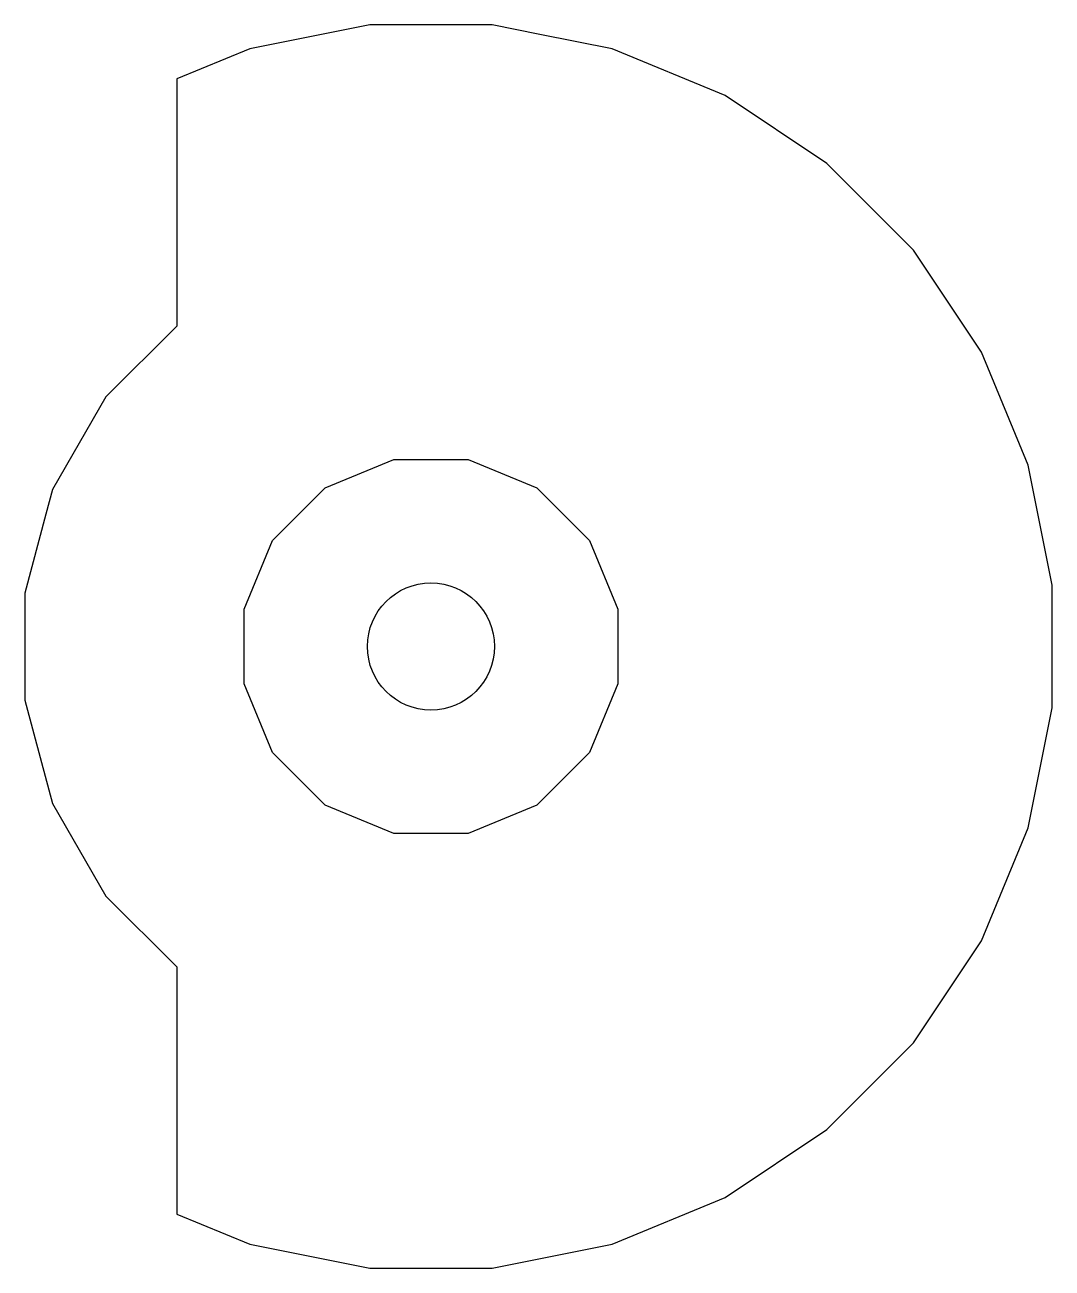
# Model space of a CAD drawing. Extents: x 2.09 to 4.51, y -4.8 to -2.93.
# Drawn here: x 3.0441 to 3.0919, y -4.1824 to -4.1247 of the extents above; entities that cross this region are included whole.
import ezdxf

# ---------------------------------------------------------------- set-up
doc = ezdxf.new("R2010")
doc.units = 0
doc.header["$MEASUREMENT"] = 0
doc.layers.add('BLACK', color=7, linetype='CONTINUOUS')

msp = doc.modelspace()

# ---------------------------------------------------------------- linework, layer by layer
at = {"layer": 'BLACK', "linetype": 'CONTINUOUS'}
for p, q in [((3.060148, -4.124665), (3.056819, -4.125328)), ((3.065836, -4.124665), (3.060148, -4.124665)), ((3.060148, -4.124665), (3.060148, -4.124665)), ((3.068056, -4.125107), (3.065836, -4.124665)), ((3.065836, -4.124665), (3.065836, -4.124665)), ((3.056819, -4.125328), (3.054569, -4.125775)), ((3.071416, -4.125775), (3.068056, -4.125107)), ((3.054569, -4.125775), (3.051181, -4.127178)), ((3.054569, -4.125775), (3.054569, -4.125775)), ((3.054569, -4.125775), (3.054569, -4.125775)), ((3.076671, -4.127952), (3.071416, -4.125775)), ((3.071416, -4.125775), (3.071416, -4.125775)), ((3.051181, -4.127178), (3.051181, -4.138657)), ((3.081401, -4.131112), (3.076671, -4.127952)), ((3.085423, -4.135134), (3.081401, -4.131112)), ((3.081401, -4.131112), (3.081401, -4.131112)), ((3.085423, -4.135135), (3.085423, -4.135134)), ((3.088583, -4.139864), (3.085423, -4.135135)), ((3.085423, -4.135135), (3.085423, -4.135135)), ((3.051181, -4.138657), (3.047886, -4.141952)), ((3.09076, -4.14512), (3.088583, -4.139864)), ((3.047886, -4.141952), (3.045401, -4.146256)), ((3.047886, -4.141952), (3.047886, -4.141952)), ((3.058071, -4.146178), (3.061264, -4.144855)), ((3.061264, -4.144855), (3.06472, -4.144855)), ((3.06472, -4.144855), (3.067914, -4.146178)), ((3.09187, -4.150699), (3.09076, -4.14512)), ((3.045401, -4.146256), (3.045094, -4.147402)), ((3.055627, -4.148622), (3.058071, -4.146178)), ((3.067914, -4.146178), (3.070358, -4.148622)), ((3.045094, -4.147402), (3.044114, -4.151058)), ((3.054304, -4.151815), (3.055627, -4.148622)), ((3.070358, -4.148622), (3.07168, -4.151815)), ((3.09187, -4.156388), (3.09187, -4.150699)), ((3.044114, -4.151058), (3.044114, -4.156029)), ((3.054304, -4.155271), (3.054304, -4.151815)), ((3.07168, -4.151815), (3.07168, -4.155271)), ((3.055627, -4.158465), (3.054304, -4.155271)), ((3.07168, -4.155271), (3.070358, -4.158465)), ((3.044114, -4.156029), (3.044892, -4.158932)), ((3.09076, -4.161967), (3.09187, -4.156388)), ((3.044892, -4.158932), (3.045401, -4.16083)), ((3.058071, -4.160909), (3.055627, -4.158465)), ((3.070358, -4.158465), (3.067914, -4.160909)), ((3.045401, -4.16083), (3.047886, -4.165134)), ((3.061264, -4.162231), (3.058071, -4.160909)), ((3.067914, -4.160909), (3.06472, -4.162231)), ((3.06472, -4.162231), (3.061264, -4.162231)), ((3.088583, -4.167222), (3.09076, -4.161967)), ((3.047886, -4.165134), (3.047886, -4.165135)), ((3.047886, -4.165135), (3.051181, -4.16843)), ((3.085423, -4.171952), (3.088583, -4.167222)), ((3.051181, -4.16843), (3.051181, -4.179908)), ((3.081401, -4.175974), (3.085423, -4.171952)), ((3.076671, -4.179135), (3.081401, -4.175974)), ((3.071416, -4.181311), (3.076671, -4.179135)), ((3.051181, -4.179908), (3.054569, -4.181311)), ((3.054569, -4.181311), (3.060148, -4.182421)), ((3.065836, -4.182421), (3.071416, -4.181311)), ((3.060148, -4.182421), (3.060148, -4.182421)), ((3.060148, -4.182421), (3.065836, -4.182421)), ((3.065836, -4.182421), (3.065836, -4.182421))]:
    msp.add_line(p, q, dxfattribs=at)
at = {"layer": 'BLACK'}
msp.add_circle((3.062992, -4.153543), 0.002953, dxfattribs=at)
at = {"layer": 'WHITE'}
msp.add_circle((3.062992, -4.153543), 0.002953, dxfattribs=at)

doc.saveas('drawing.dxf')
